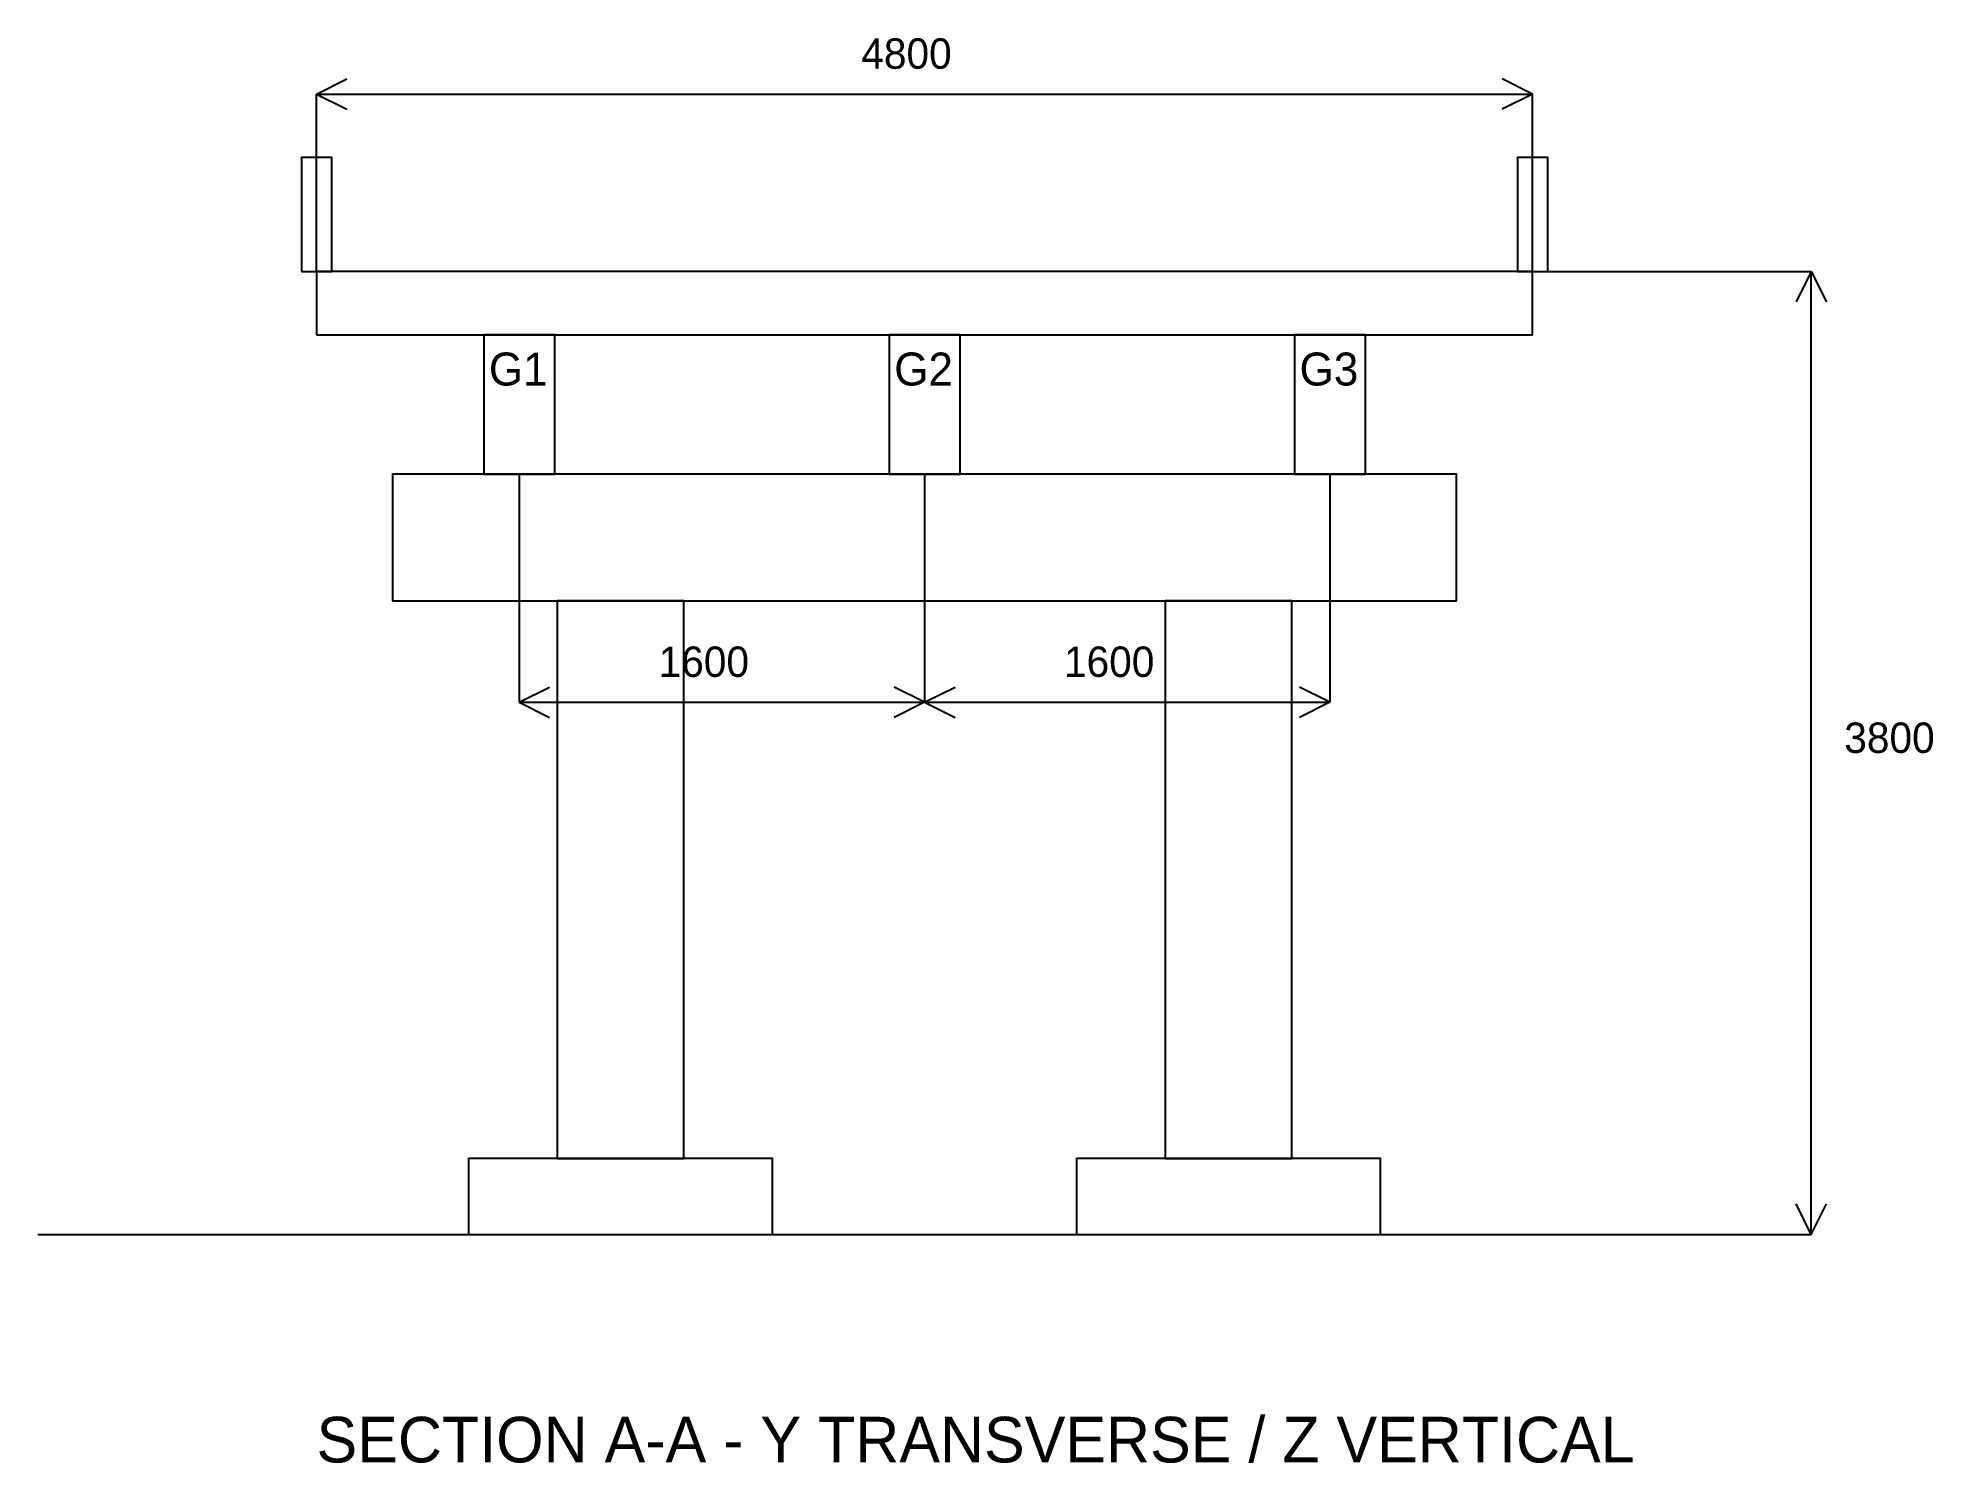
# Model space of a CAD drawing. Header units: millimetres. Extents: x -3500 to 3981, y -903 to 4722.
import ezdxf

# ---------------------------------------------------------------- set-up
doc = ezdxf.new("R2010")
doc.units = ezdxf.units.MM
for name, color, linetype in [('COLUMN', 2, 'Continuous'), ('DECK', 7, 'Continuous'), ('DIMENSION', 4, 'Continuous'), ('FOOTING', 8, 'Continuous'), ('GIRDER', 3, 'Continuous'), ('GROUND', 8, 'Continuous'), ('GUARDRAIL', 6, 'Continuous'), ('PIER_CAP', 5, 'Continuous'), ('TEXT', 7, 'Continuous')]:
    doc.layers.add(name, color=color, linetype=linetype)

msp = doc.modelspace()

# ---------------------------------------------------------------- linework, layer by layer
at = {"layer": 'COLUMN'}
for points in [[(-1450, 300), (-950, 300), (-950, 2500), (-1450, 2500)], [(950, 300), (1450, 300), (1450, 2500), (950, 2500)]]:
    msp.add_lwpolyline(points, close=True, dxfattribs=at)
at = {"layer": 'DECK'}
msp.add_lwpolyline([(-2400, 3550), (2400, 3550), (2400, 3800), (-2400, 3800)], close=True, dxfattribs=at)
at = {"layer": 'DIMENSION'}
for p, q in [((-2400, 4500), (-2280, 4560)), ((-2400, 3800), (-2400, 4500)), ((-2400, 4500), (2400, 4500)), ((-2400, 4500), (-2280, 4440)), ((2400, 4500), (2280, 4560)), ((2400, 4500), (2280, 4440)), ((2400, 3800), (2400, 4500)), ((2400, 3800), (3500, 3800)), ((3500, 3800), (3440, 3680)), ((3500, 0), (3500, 3800)), ((3500, 3800), (3560, 3680)), ((-1600, 3000), (-1600, 2100)), ((0, 3000), (0, 2100)), ((0, 3000), (0, 2100)), ((1600, 3000), (1600, 2100)), ((-1600, 2100), (-1480, 2160)), ((-1600, 2100), (0, 2100)), ((-1600, 2100), (-1480, 2040)), ((0, 2100), (-120, 2160)), ((0, 2100), (-120, 2040)), ((0, 2100), (120, 2160)), ((0, 2100), (1600, 2100)), ((0, 2100), (120, 2040)), ((1600, 2100), (1480, 2160)), ((1600, 2100), (1480, 2040)), ((3500, 0), (3440, 120)), ((3500, 0), (3560, 120)), ((2400, 0), (3500, 0))]:
    msp.add_line(p, q, dxfattribs=at)
at = {"layer": 'FOOTING'}
for points in [[(-1800, 0), (-600, 0), (-600, 300), (-1800, 300)], [(600, 0), (1800, 0), (1800, 300), (600, 300)]]:
    msp.add_lwpolyline(points, close=True, dxfattribs=at)
at = {"layer": 'GIRDER'}
for points in [[(-1740, 3000), (-1460, 3000), (-1460, 3550), (-1740, 3550)], [(-140, 3000), (140, 3000), (140, 3550), (-140, 3550)], [(1460, 3000), (1740, 3000), (1740, 3550), (1460, 3550)]]:
    msp.add_lwpolyline(points, close=True, dxfattribs=at)
at = {"layer": 'GROUND'}
msp.add_line((-3500, 0), (3500, 0), dxfattribs=at)
at = {"layer": 'GUARDRAIL'}
for points in [[(-2460, 3800), (-2340, 3800), (-2340, 4250), (-2460, 4250)], [(2340, 3800), (2460, 3800), (2460, 4250), (2340, 4250)]]:
    msp.add_lwpolyline(points, close=True, dxfattribs=at)
at = {"layer": 'PIER_CAP'}
msp.add_lwpolyline([(-2100, 2500), (2100, 2500), (2100, 3000), (-2100, 3000)], close=True, dxfattribs=at)

# ---------------------------------------------------------------- texts
at = {"layer": 'TEXT'}
for s, height, p in [('4800', 120, (-250, 4600)), ('G1', 130, (-1720, 3350)), ('G2', 130, (-120, 3350)), ('G3', 130, (1480, 3350)), ('1600', 120, (-1050, 2200)), ('1600', 120, (550, 2200)), ('3800', 120, (3630, 1900)), ('SECTION A-A - Y TRANSVERSE / Z VERTICAL', 180, (-2400, -900))]:
    msp.add_text(s, height=height, dxfattribs=at).set_placement(p)

doc.saveas('drawing.dxf')
